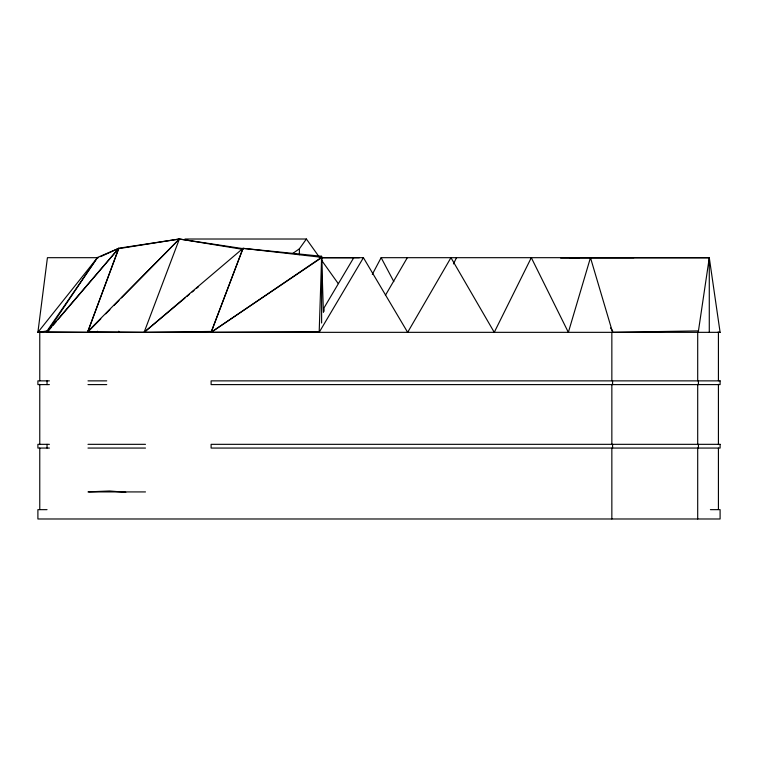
<?xml version="1.0" encoding="UTF-8"?>
<svg xmlns="http://www.w3.org/2000/svg" width="758" height="758" viewBox="0 0 758 758"><rect width="100%" height="100%" fill="white"/><g stroke="black" fill="none" stroke-linecap="round" stroke-linejoin="round"><path stroke-width="1.14" d="M570.035 257.682L709.28 257.796L698.45 330.895L612.587 332.336L590.473 257.682L568.358 332.336L531.301 257.682L494.254 332.336L450.953 257.682L407.652 332.336L363.414 257.682L319.175 332.336L321.61 257.682L211.112 332.336L243.024 248.349L321.61 256.27L323.401 312.438M570.035 257.796L709.28 257.682L720.1 332.336L37.9 332.336L47.422 257.682L98.568 257.682M100.634 256.64L118.722 248.349L47.043 331.909L87.549 332.336L118.722 248.349L97.441 257.474L47.043 332.336L47.043 330.962L97.441 257.682L37.9 332.336L47.043 330.962M100.786 318.881L87.549 332.336L118.722 248.643L179.381 239.016L243.024 248.643M87.549 332.336L87.549 331.739L144.105 332.336L179.381 239.016L243.024 249.391M211.112 332.336L243.024 248.349L321.61 257.303L211.112 332.336L319.175 331.701M453.445 263.926L456.534 257.682M372.311 274.349L381.141 257.682L633.963 257.682M385.396 295.345L407.33 257.682M353.778 257.682L324.036 307.862L324.036 311.358M292.664 253.504L299.391 248.814L306.393 239.016L319.27 257.047M47.043 332.336L51.62 326.973M53.145 325.191L56.196 321.619M57.722 319.829L118.722 248.349M105.75 313.84L109.891 309.634M114.022 305.436L118.987 300.386M121.469 297.866L179.381 239.016L118.722 248.226M87.549 331.739L179.381 239.016M211.112 331.454L144.105 332.336L243.024 248.349M144.105 332.336L184.943 298.093M186.762 296.577L189.481 294.294M192.2 292.01L194.02 290.485M196.739 288.201L198.558 286.676M37.9 332.336L40.183 331.701M88.762 491.857L109.569 490.985L125.8 492.283M560.513 257.815L579.368 257.682M184.99 239.016L306.393 239.016M363.414 257.682L321.458 257.711L359.311 257.748M49.384 380.867L37.9 380.867L37.9 384.6L49.384 384.6M88.004 380.867L106.726 380.867M88.004 384.6L106.726 384.6M49.403 444.33L37.9 444.33L37.9 448.063L49.403 448.063M87.985 444.33L145.489 444.33M87.985 448.063L145.489 448.063M87.985 491.923L145.489 491.923M47.043 509.651L37.9 509.651L37.9 518.984L720.1 518.984L720.1 509.651L710.398 509.651M560.513 257.682L579.368 257.815M717.741 332.279L720.1 332.336M321.307 259.89L338.248 283.615M610.531 327.958L612.587 330.848L612.587 332.336M381.141 257.682L393.838 281.635M718.423 332.336L718.423 380.772M718.423 384.315L718.423 444.567M718.423 448.111L718.423 509.537M709.28 257.682L709.28 332.336M698.45 330.895L698.45 332.336M698.45 380.867L698.45 384.6M698.45 444.33L698.45 448.063M697.701 332.336L697.701 380.772M697.701 384.315L697.701 444.567M697.701 448.111L697.701 518.984M612.587 380.867L612.587 384.6M612.587 444.33L612.587 448.063M611.848 332.336L611.848 380.772M611.848 384.315L611.848 444.567M611.848 448.111L611.848 518.984M321.61 256.27L321.61 323.003M299.391 248.814L299.391 254.697M118.722 331.218L118.722 332.336M97.441 331.218L97.441 332.336M47.043 380.867L47.043 384.6M47.043 444.33L47.043 448.063M39.767 332.336L39.767 380.772M39.767 384.315L39.767 444.567M39.767 448.111L39.767 509.537M720.1 380.867L211.112 380.867L211.112 384.6L720.1 384.6L720.1 380.867M720.1 444.33L211.112 444.33L211.112 448.063L720.1 448.063L720.1 444.33"/></g></svg>
